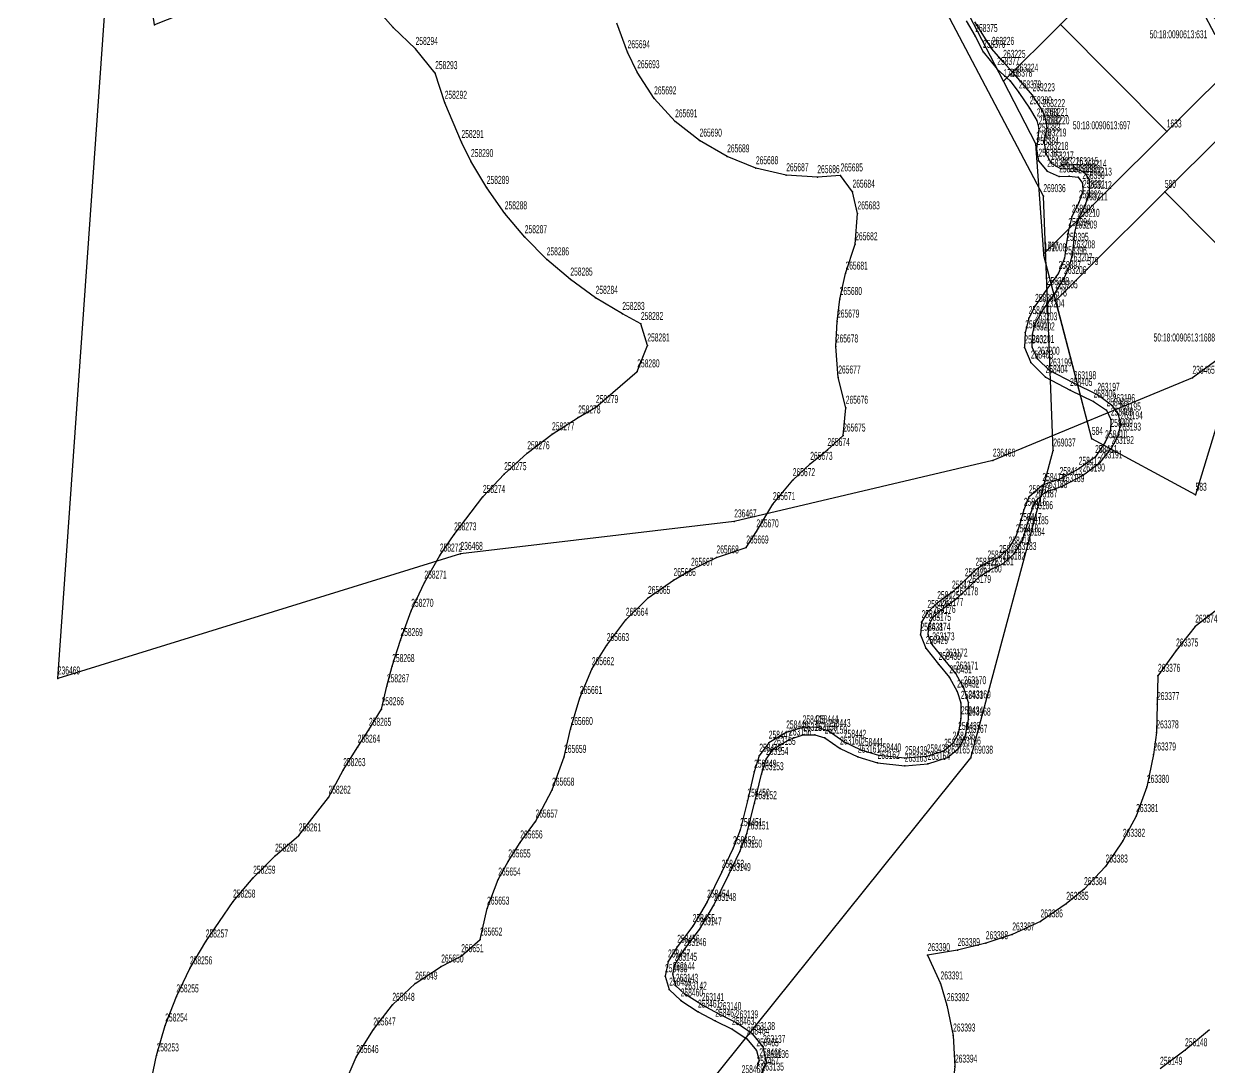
# Model space of a CAD drawing. Extents: x 1277570 to 1279623, y 422293 to 424918.
# Drawn here: x 1277575.9 to 1277890.3, y 423827.4 to 424104.3 of the extents above; entities that cross this region are included whole.
import ezdxf

# ---------------------------------------------------------------- set-up
doc = ezdxf.new("R2010")
doc.units = 0
doc.layers.get('0').update_dxf_attribs({"linetype": 'CONTINUOUS'})

msp = doc.modelspace()

# ---------------------------------------------------------------- linework, layer by layer
at = {"color": 7, "linetype": 'CONTINUOUS'}
for points in [[(1278377.630002, 424455.709999), (1278318.460001, 424445.800002), (1278278.7, 424400.540001), (1278223.980001, 424357.34), (1278102.529999, 424285.44), (1278077.809999, 424262.510001), (1278033.329999, 424230.829999), (1278019.049999, 424163.689998), (1277988.800002, 424105.67), (1277948.47, 424055.79), (1277885.839999, 424010.359999), (1277832.899998, 423988.38), (1277764.310002, 423972.239999), (1277691.700002, 423963.630002), (1277584.91, 423930.579999), (1277652.3, 424887.12)], [(1277756.040001, 423821.06), (1277827.020002, 423909.56), (1277848.929999, 423991.06), (1277846.3, 424058.550001), (1277810.369998, 424126.900001), (1277791.969998, 424121.640001), (1277779.699998, 424198.759999), (1277808.620002, 424251.340002), (1277824.05, 424331.599999), (1277850.389998, 424372.780001), (1277910.719998, 424401.980002), (1277960.999999, 424449.389999), (1278060.589998, 424498.700002), (1278152.519999, 424582.489999), (1278210.87, 424651.840002), (1278316.900001, 424668.479999), (1278486.910001, 424671.120001), (1278649.04, 424609.770001), (1278700.739999, 424613.279998), (1278794.51, 424606.269998), (1278862.869998, 424539.660002), (1278956.639999, 424520.380002)], [(1277893.860002, 424003.140001), (1277886.659999, 423979.32), (1277859.140001, 423994.140002), (1277846.449998, 424042.84), (1277846.420001, 424043.26), (1277844.330002, 424072.48), (1277835.739998, 424089.060001), (1277823.189998, 424113.260001), (1277814.699999, 424129.639998), (1277809.240001, 424138.879999), (1277787.190002, 424176.219998), (1277806.420002, 424191.439998), (1277815.100001, 424198.31), (1277832.670001, 424212.22), (1277837.990001, 424216.430002), (1277839.35, 424224.359998), (1277843.169999, 424246.760002), (1277847.39, 424271.420001), (1277852.820001, 424303.23), (1277874.739998, 424330.919998), (1277890.34, 424350.629998)], [(1277650.020001, 424119.679999), (1277610.55, 424104.039999), (1277575.86, 424338.85)], [(1277609.439999, 423822.469999), (1277611.09, 423830.57), (1277613.400001, 423838.500001), (1277616.360002, 423846.22), (1277619.949998, 423853.659999), (1277624.140002, 423860.790002), (1277631.399999, 423871.379999), (1277636.719999, 423877.709998), (1277642.540002, 423883.569999), (1277648.830001, 423888.939998), (1277656.7, 423898.959999), (1277660.599998, 423906.250002), (1277664.459999, 423912.490001), (1277667.430001, 423916.960002), (1277670.779999, 423922.420001), (1277672.190001, 423928.5), (1277673.599998, 423933.86), (1277675.780002, 423940.76), (1277678.639999, 423948.520001), (1277682.129999, 423956.009998), (1277686.229998, 423963.189998), (1277690.02, 423968.799998), (1277697.650002, 423978.739998), (1277703.29, 423984.779999), (1277709.42, 423990.329998), (1277715.979998, 423995.360002), (1277722.930002, 423999.829998), (1277727.629999, 424002.579999), (1277738.589998, 424012.050001), (1277741.259999, 424018.919999), (1277739.560001, 424024.639998), (1277734.630001, 424027.299999), (1277727.55, 424031.570002), (1277720.849999, 424036.410002), (1277714.570001, 424041.780001), (1277708.759999, 424047.650001), (1277703.449999, 424053.99), (1277698.679998, 424060.739999), (1277694.489999, 424067.860002), (1277691.970001, 424072.91), (1277687.509998, 424083.319998), (1277684.99, 424091.189998), (1277679.800002, 424097.610001), (1277673.82, 424103.310001), (1277668.330001, 424109.489999)], [(1277888.289998, 424107.980001), (1277891.789999, 424101.480002)], [(1277660.789999, 423822.54), (1277664.060002, 423830.120001), (1277668.59, 423837.450002), (1277673.640001, 423843.989999), (1277679.690001, 423849.609999), (1277686.589998, 423854.150001), (1277691.899998, 423856.889998), (1277696.900001, 423861.289998), (1277698.760002, 423869.510002), (1277701.719999, 423877.220001), (1277704.379999, 423882.029998), (1277707.559998, 423887.070001), (1277711.599999, 423892.610001), (1277715.999999, 423901.080001), (1277719.170002, 423909.779998), (1277720.890001, 423917.17), (1277723.370001, 423925.419998), (1277726.55, 423933.040002), (1277730.49, 423939.440002), (1277735.560002, 423946.139999), (1277741.439998, 423951.939999), (1277748.200002, 423956.679999), (1277752.860002, 423959.410001), (1277759.6, 423962.690002), (1277767.500001, 423965.32), (1277770.189999, 423969.620001), (1277774.569998, 423976.839998), (1277779.84, 423983.190001), (1277784.469998, 423987.52), (1277789.039998, 423991.210002), (1277793.210001, 423995.030001), (1277793.889998, 424002.409999), (1277791.899999, 424010.42), (1277791.259999, 424018.659999), (1277791.570001, 424025.270001), (1277792.28, 424031.26), (1277793.819999, 424037.99), (1277796.4, 424045.78), (1277796.999998, 424053.970001), (1277795.68, 424059.740002), (1277792.519998, 424064.049998), (1277786.350001, 424063.58), (1277778.1, 424064.09), (1277770.060001, 424065.949998), (1277762.43, 424069.1), (1277755.12, 424073.279999), (1277748.630001, 424078.389998), (1277743.060002, 424084.49), (1277738.580002, 424091.429999), (1277736.039998, 424096.730002), (1277733.189998, 424104.489998)], [(1277825.810001, 424105.030002), (1277828.239999, 424101.039998), (1277830.300001, 424096.820002), (1277834.070002, 424092.27), (1277837.450002, 424089.179999), (1277839.820001, 424086.069999), (1277842.64, 424081.860002), (1277844.56, 424078.649998), (1277845.079998, 424076.530001), (1277844.899999, 424074.64), (1277844.480001, 424071.080001), (1277844.999999, 424067.960001), (1277847.31, 424065.200001), (1277850.489999, 424063.769999), (1277853.149999, 424063.900001), (1277855.560001, 424063.58), (1277856.65, 424062.03), (1277856.789998, 424059.69), (1277855.73, 424056.900001), (1277853.859998, 424053.100001), (1277852.920001, 424049.540002), (1277852.380002, 424045.629998), (1277851.89, 424042.06), (1277850.33, 424038.16), (1277847.189999, 424033.910001), (1277844.11, 424029.430001), (1277842.409998, 424026.200002), (1277841.490002, 424022.410002), (1277841.26, 424018.399999), (1277842.989999, 424014.4), (1277846.890002, 424010.529999), (1277853.380002, 424007.120001), (1277859.610002, 424004.039999), (1277863.05, 424001.729998), (1277864.209998, 423999.27), (1277864.100002, 423996.269999), (1277862.669999, 423993.249999), (1277860.03, 423989.34), (1277855.670002, 423986.200001), (1277850.61, 423983.489998), (1277846.050001, 423981.91), (1277842.46, 423978.659998), (1277841.139998, 423975.310001), (1277839.959999, 423971.289999), (1277839.029998, 423968.279998), (1277837.090002, 423965.040001), (1277834.569999, 423962.8), (1277831.47, 423961.34), (1277828.309998, 423959.420001), (1277825.470002, 423956.619998), (1277822.060001, 423953.360001), (1277818.149998, 423950.559999), (1277815.560001, 423948.2), (1277814.000001, 423945.52), (1277813.7, 423942.179998), (1277815.120002, 423938.629999), (1277818.510002, 423934.420002), (1277821.379999, 423930.869998), (1277823.430001, 423927.100001), (1277824.41, 423924.099999), (1277824.430001, 423919.990002), (1277823.700001, 423915.860001), (1277822.250001, 423913.29), (1277819.979998, 423911.39), (1277815.36, 423909.91), (1277809.59, 423909.429998), (1277802.670002, 423910.160001), (1277797.970001, 423911.579999), (1277793.39, 423913.780001), (1277789.249999, 423916.65), (1277786.010002, 423917.629999), (1277782.459999, 423917.61), (1277778.09, 423916.239999), (1277773.469998, 423913.54), (1277770.96, 423910.08), (1277769.590001, 423905.830001), (1277767.799998, 423898.140001), (1277765.879998, 423890.329998), (1277764, 423885.54), (1277761.000001, 423879.280002), (1277757.12, 423871.36), (1277753.29, 423864.88), (1277749.200002, 423859.389998), (1277746.749998, 423855.479999), (1277745.95, 423851.57), (1277747.05, 423848.020001), (1277750.110002, 423845.140002), (1277754.700002, 423842.169999), (1277759.289998, 423839.749999), (1277763.730001, 423837.550001), (1277767.680001, 423835.009999), (1277770.179998, 423831.909998), (1277770.96, 423829.250002), (1277770.21, 423827.020001)], [(1277825.810001, 424105.030002), (1277828.239999, 424101.039998), (1277830.300001, 424096.820002), (1277834.070002, 424092.27), (1277837.450002, 424089.179999), (1277839.820001, 424086.069999), (1277842.64, 424081.860002), (1277844.56, 424078.649998), (1277845.079998, 424076.530001), (1277844.899999, 424074.64), (1277844.480001, 424071.080001), (1277844.999999, 424067.960001), (1277847.31, 424065.200001), (1277850.489999, 424063.769999), (1277853.149999, 424063.900001), (1277855.560001, 424063.58), (1277856.65, 424062.03), (1277856.789998, 424059.69), (1277855.73, 424056.900001), (1277853.859998, 424053.100001), (1277852.920001, 424049.540002), (1277852.380002, 424045.629998), (1277851.89, 424042.06), (1277850.33, 424038.16), (1277847.189999, 424033.910001), (1277844.11, 424029.430001), (1277842.409998, 424026.200002), (1277841.490002, 424022.410002), (1277841.26, 424018.399999), (1277842.989999, 424014.4), (1277846.890002, 424010.529999), (1277853.380002, 424007.120001), (1277859.610002, 424004.039999), (1277863.05, 424001.729998), (1277864.209998, 423999.27), (1277864.100002, 423996.269999), (1277862.669999, 423993.249999), (1277860.03, 423989.34), (1277855.670002, 423986.200001), (1277850.61, 423983.489998), (1277846.050001, 423981.91), (1277842.46, 423978.659998), (1277841.139998, 423975.310001), (1277839.959999, 423971.289999), (1277839.029998, 423968.279998), (1277837.090002, 423965.040001), (1277834.569999, 423962.8), (1277831.47, 423961.34), (1277828.309998, 423959.420001), (1277825.470002, 423956.619998), (1277822.060001, 423953.360001), (1277818.149998, 423950.559999), (1277815.560001, 423948.2), (1277814.000001, 423945.52), (1277813.7, 423942.179998), (1277815.120002, 423938.629999), (1277818.510002, 423934.420002), (1277821.379999, 423930.869998), (1277823.430001, 423927.100001), (1277824.41, 423924.099999), (1277824.430001, 423919.990002), (1277823.700001, 423915.860001), (1277822.250001, 423913.29), (1277819.979998, 423911.39), (1277815.36, 423909.91), (1277809.59, 423909.429998), (1277802.670002, 423910.160001), (1277797.970001, 423911.579999), (1277793.39, 423913.780001), (1277789.249999, 423916.65), (1277786.010002, 423917.629999), (1277782.459999, 423917.61), (1277778.09, 423916.239999), (1277773.469998, 423913.54), (1277770.96, 423910.08), (1277769.590001, 423905.830001), (1277767.799998, 423898.140001), (1277765.879998, 423890.329998), (1277764, 423885.54), (1277761.000001, 423879.280002), (1277757.12, 423871.36), (1277753.29, 423864.88), (1277749.200002, 423859.389998), (1277746.749998, 423855.479999), (1277745.95, 423851.57), (1277747.05, 423848.020001), (1277750.110002, 423845.140002), (1277754.700002, 423842.169999), (1277759.289998, 423839.749999), (1277763.730001, 423837.550001), (1277767.680001, 423835.009999), (1277770.179998, 423831.909998), (1277770.96, 423829.250002), (1277770.21, 423827.020001)], [(1277771.549998, 423825.47), (1277772.859999, 423828.810002), (1277771.95, 423832.810001), (1277769.199999, 423836.250002), (1277764.740001, 423839.339998), (1277760.280002, 423841.540001), (1277755.709998, 423843.960001), (1277751.120002, 423846.929999), (1277748.820001, 423849.030002), (1277747.98, 423852.140002), (1277748.53, 423854.6), (1277750.979999, 423858.509999), (1277755.069998, 423864.000001), (1277758.900002, 423870.480001), (1277762.779999, 423878.399998), (1277765.789998, 423884.660001), (1277767.66, 423889.449999), (1277769.700002, 423897.479999), (1277771.5, 423905.169999), (1277772.739998, 423909.200001), (1277774.689999, 423911.880001), (1277778.860002, 423914.359998), (1277782.590001, 423915.600001), (1277785.7, 423915.62), (1277788.309998, 423914.859999), (1277792.38, 423911.99), (1277797.089998, 423909.800001), (1277802.309998, 423908.160001), (1277809.540002, 423907.41), (1277815.63, 423907.910001), (1277820.880002, 423909.609998), (1277823.790001, 423911.970001), (1277825.540001, 423915.09), (1277826.399998, 423919.660001), (1277826.44, 423924.230002), (1277825.209998, 423927.999999), (1277823.090002, 423931.889999), (1277820.269999, 423935.32), (1277816.82, 423939.64), (1277815.73, 423942.189998), (1277815.9, 423944.75), (1277817.1, 423946.880001), (1277819.179999, 423948.780001), (1277823.090002, 423951.589999), (1277826.489998, 423954.85), (1277829.329998, 423957.649998), (1277832.490001, 423959.559998), (1277835.530002, 423961.029998), (1277838.550002, 423963.609999), (1277840.81, 423967.399999), (1277841.750001, 423970.42), (1277842.930001, 423974.430002), (1277844.11, 423977.550002), (1277846.76, 423980.019999), (1277851.260001, 423981.610002), (1277856.690002, 423984.42), (1277861.360002, 423987.899998), (1277864.389998, 423991.709998), (1277866.270001, 423995.280001), (1277866.760002, 423998.290002), (1277866.239999, 424000.620002), (1277864.7, 424002.849998), (1277860.620002, 424005.830001), (1277854.380001, 424008.909998), (1277847.890002, 424012.32), (1277844.699998, 424015.410002), (1277843.290001, 424018.520002), (1277843.400002, 424021.859999), (1277844.069998, 424024.539999), (1277845.950001, 424027.999998), (1277849.479999, 424033.030002), (1277851.8, 424036.830002), (1277853.360001, 424040.179999), (1277854.100001, 424043.629999), (1277854.64, 424048.88), (1277855.319998, 424052), (1277857.439998, 424056.349998), (1277858.510002, 424059.369999), (1277858.549999, 424062.930002), (1277857.140002, 424065.030001), (1277854.91, 424065.689998), (1277850.920002, 424065.769998), (1277848.440002, 424067.21), (1277847.03, 424069.760002), (1277846.500001, 424073.320001), (1277847.3, 424076.55), (1277846.970002, 424078.770001), (1277846.130001, 424081.100001), (1277843.439999, 424085.320002), (1277839.029998, 424090.520001), (1277835.639998, 424094.17), (1277832.639999, 424097.62), (1277828.159999, 424104.819999)], [(1277771.549998, 423825.47), (1277772.859999, 423828.810002), (1277771.95, 423832.810001), (1277769.199999, 423836.250002), (1277764.740001, 423839.339998), (1277760.280002, 423841.540001), (1277755.709998, 423843.960001), (1277751.120002, 423846.929999), (1277748.820001, 423849.030002), (1277747.98, 423852.140002), (1277748.53, 423854.6), (1277750.979999, 423858.509999), (1277755.069998, 423864.000001), (1277758.900002, 423870.480001), (1277762.779999, 423878.399998), (1277765.789998, 423884.660001), (1277767.66, 423889.449999), (1277769.700002, 423897.479999), (1277771.5, 423905.169999), (1277772.739998, 423909.200001), (1277774.689999, 423911.880001), (1277778.860002, 423914.359998), (1277782.590001, 423915.600001), (1277785.7, 423915.62), (1277788.309998, 423914.859999), (1277792.38, 423911.99), (1277797.089998, 423909.800001), (1277802.309998, 423908.160001), (1277809.540002, 423907.41), (1277815.63, 423907.910001), (1277820.880002, 423909.609998), (1277823.790001, 423911.970001), (1277825.540001, 423915.09), (1277826.399998, 423919.660001), (1277826.44, 423924.230002), (1277825.209998, 423927.999999), (1277823.090002, 423931.889999), (1277820.269999, 423935.32), (1277816.82, 423939.64), (1277815.73, 423942.189998), (1277815.9, 423944.75), (1277817.1, 423946.880001), (1277819.179999, 423948.780001), (1277823.090002, 423951.589999), (1277826.489998, 423954.85), (1277829.329998, 423957.649998), (1277832.490001, 423959.559998), (1277835.530002, 423961.029998), (1277838.550002, 423963.609999), (1277840.81, 423967.399999), (1277841.750001, 423970.42), (1277842.930001, 423974.430002), (1277844.11, 423977.550002), (1277846.76, 423980.019999), (1277851.260001, 423981.610002), (1277856.690002, 423984.42), (1277861.360002, 423987.899998), (1277864.389998, 423991.709998), (1277866.270001, 423995.280001), (1277866.760002, 423998.290002), (1277866.239999, 424000.620002), (1277864.7, 424002.849998), (1277860.620002, 424005.830001), (1277854.380001, 424008.909998), (1277847.890002, 424012.32), (1277844.699998, 424015.410002), (1277843.290001, 424018.520002), (1277843.400002, 424021.859999), (1277844.069998, 424024.539999), (1277845.950001, 424027.999998), (1277849.479999, 424033.030002), (1277851.8, 424036.830002), (1277853.360001, 424040.179999), (1277854.100001, 424043.629999), (1277854.64, 424048.88), (1277855.319998, 424052), (1277857.439998, 424056.349998), (1277858.510002, 424059.369999), (1277858.549999, 424062.930002), (1277857.140002, 424065.030001), (1277854.91, 424065.689998), (1277850.920002, 424065.769998), (1277848.440002, 424067.21), (1277847.03, 424069.760002), (1277846.500001, 424073.320001), (1277847.3, 424076.55), (1277846.970002, 424078.770001), (1277846.130001, 424081.100001), (1277843.439999, 424085.320002), (1277839.029998, 424090.520001), (1277835.639998, 424094.17), (1277832.639999, 424097.62), (1277828.159999, 424104.819999)], [(1277894.840001, 423950.760002), (1277886.569999, 423944.329999), (1277881.490002, 423938), (1277876.69, 423931.279999), (1277876.440001, 423923.790002), (1277876.280002, 423916.270002), (1277875.540002, 423910.410001), (1277873.749999, 423901.819998), (1277870.899999, 423894.060002), (1277867.400002, 423887.510001), (1277862.78, 423880.670002), (1277857.089999, 423874.679998), (1277852.370001, 423870.779999), (1277845.549999, 423866.119999), (1277838.06, 423862.649999), (1277831.030001, 423860.339998), (1277823.549998, 423858.540002), (1277815.609999, 423857.180001), (1277819.030001, 423849.660001), (1277820.700002, 423843.899999), (1277822.359998, 423835.84), (1277822.849999, 423827.589998), (1277821.960001, 423819.379998)], [(1277890.399999, 423837.380001), (1277883.870002, 423831.940001), (1277877.24, 423827.010001)]]:
    msp.add_lwpolyline(points, dxfattribs=at)
for points in [[(1277823.189998, 424113.260001), (1277853.859998, 424143.789999), (1277872.2, 424125.360001), (1277850.800001, 424104.059998), (1277835.739998, 424089.060001)], [(1277850.800001, 424104.059998), (1277872.2, 424125.360001), (1277900.420001, 424097.02), (1277879.020002, 424075.709998)], [(1277835.739998, 424089.060001), (1277850.800001, 424104.059998), (1277879.020002, 424075.709998), (1277846.420001, 424043.26), (1277844.330002, 424072.48)], [(1277878.499999, 424059.670001), (1277908.19, 424089.220001), (1277928.250001, 424069.070002), (1277914.180002, 424070.349998), (1277903.389998, 424034.670002)], [(1277849.569999, 424030.870002), (1277857.950001, 424039.21), (1277878.499999, 424059.670001), (1277903.389998, 424034.670002), (1277893.860002, 424003.140001), (1277886.659999, 423979.32), (1277859.140001, 423994.140002)]]:
    msp.add_lwpolyline(points, close=True, dxfattribs=at)
at = {"color": 7}
for p in [(1277610.55, 424104.039999), (1277850.800001, 424104.059998), (1277673.82, 424103.310001), (1277828.239999, 424101.039998), (1277679.800002, 424097.610001), (1277832.639999, 424097.62), (1277736.039998, 424096.730002), (1277830.300001, 424096.820002), (1277835.639998, 424094.17), (1277684.99, 424091.189998), (1277738.580002, 424091.429999), (1277834.070002, 424092.27), (1277835.739998, 424089.060001), (1277837.450002, 424089.179999), (1277839.029998, 424090.520001), (1277839.820001, 424086.069999), (1277843.439999, 424085.320002), (1277687.509998, 424083.319998), (1277743.060002, 424084.49), (1277842.64, 424081.860002), (1277748.630001, 424078.389998), (1277844.56, 424078.649998), (1277846.130001, 424081.100001), (1277846.970002, 424078.770001), (1277845.079998, 424076.530001), (1277847.3, 424076.55), (1277879.020002, 424075.709998), (1277691.970001, 424072.91), (1277755.12, 424073.279999), (1277844.330002, 424072.48), (1277844.899999, 424074.64), (1277846.500001, 424073.320001), (1277762.43, 424069.1), (1277844.480001, 424071.080001), (1277847.03, 424069.760002), (1277694.489999, 424067.860002), (1277770.060001, 424065.949998), (1277844.999999, 424067.960001), (1277848.440002, 424067.21), (1277778.1, 424064.09), (1277786.350001, 424063.58), (1277792.519998, 424064.049998), (1277847.31, 424065.200001), (1277850.489999, 424063.769999), (1277850.920002, 424065.769998), (1277853.149999, 424063.900001), (1277854.91, 424065.689998), (1277855.560001, 424063.58), (1277857.140002, 424065.030001), (1277858.549999, 424062.930002), (1277698.679998, 424060.739999), (1277795.68, 424059.740002), (1277856.65, 424062.03), (1277856.789998, 424059.69), (1277878.499999, 424059.670001), (1277846.3, 424058.550001), (1277855.73, 424056.900001), (1277857.439998, 424056.349998), (1277858.510002, 424059.369999), (1277703.449999, 424053.99), (1277796.999998, 424053.970001), (1277853.859998, 424053.100001), (1277855.319998, 424052), (1277708.759999, 424047.650001), (1277852.920001, 424049.540002), (1277854.64, 424048.88), (1277796.4, 424045.78), (1277852.380002, 424045.629998), (1277714.570001, 424041.780001), (1277846.420001, 424043.26), (1277846.449998, 424042.84), (1277851.89, 424042.06), (1277854.100001, 424043.629999), (1277793.819999, 424037.99), (1277850.33, 424038.16), (1277853.360001, 424040.179999), (1277857.950001, 424039.21), (1277720.849999, 424036.410002), (1277851.8, 424036.830002), (1277727.55, 424031.570002), (1277792.28, 424031.26), (1277847.189999, 424033.910001), (1277849.479999, 424033.030002), (1277844.11, 424029.430001), (1277849.569999, 424030.870002), (1277734.630001, 424027.299999), (1277791.570001, 424025.270001), (1277842.409998, 424026.200002), (1277845.950001, 424027.999998), (1277739.560001, 424024.639998), (1277841.490002, 424022.410002), (1277843.400002, 424021.859999), (1277844.069998, 424024.539999), (1277741.259999, 424018.919999), (1277791.259999, 424018.659999), (1277841.26, 424018.399999), (1277843.290001, 424018.520002), (1277842.989999, 424014.4), (1277844.699998, 424015.410002), (1277847.890002, 424012.32), (1277738.589998, 424012.050001), (1277791.899999, 424010.42), (1277846.890002, 424010.529999), (1277885.839999, 424010.359999), (1277853.380002, 424007.120001), (1277854.380001, 424008.909998), (1277859.610002, 424004.039999), (1277860.620002, 424005.830001), (1277722.930002, 423999.829998), (1277727.629999, 424002.579999), (1277793.889998, 424002.409999), (1277863.05, 424001.729998), (1277864.7, 424002.849998), (1277866.239999, 424000.620002), (1277864.209998, 423999.27), (1277866.760002, 423998.290002), (1277715.979998, 423995.360002), (1277793.210001, 423995.030001), (1277859.140001, 423994.140002), (1277864.100002, 423996.269999), (1277866.270001, 423995.280001), (1277709.42, 423990.329998), (1277789.039998, 423991.210002), (1277848.929999, 423991.06), (1277862.669999, 423993.249999), (1277864.389998, 423991.709998), (1277784.469998, 423987.52), (1277832.899998, 423988.38), (1277860.03, 423989.34), (1277861.360002, 423987.899998), (1277703.29, 423984.779999), (1277855.670002, 423986.200001), (1277856.690002, 423984.42), (1277779.84, 423983.190001), (1277846.050001, 423981.91), (1277850.61, 423983.489998), (1277851.260001, 423981.610002), (1277697.650002, 423978.739998), (1277842.46, 423978.659998), (1277846.76, 423980.019999), (1277886.659999, 423979.32), (1277774.569998, 423976.839998), (1277841.139998, 423975.310001), (1277844.11, 423977.550002), (1277764.310002, 423972.239999), (1277842.930001, 423974.430002), (1277690.02, 423968.799998), (1277770.189999, 423969.620001), (1277839.959999, 423971.289999), (1277841.750001, 423970.42), (1277767.500001, 423965.32), (1277839.029998, 423968.279998), (1277840.81, 423967.399999), (1277686.229998, 423963.189998), (1277691.700002, 423963.630002), (1277759.6, 423962.690002), (1277834.569999, 423962.8), (1277837.090002, 423965.040001), (1277838.550002, 423963.609999), (1277752.860002, 423959.410001), (1277828.309998, 423959.420001), (1277831.47, 423961.34), (1277832.490001, 423959.559998), (1277835.530002, 423961.029998), (1277682.129999, 423956.009998), (1277748.200002, 423956.679999), (1277825.470002, 423956.619998), (1277829.329998, 423957.649998), (1277822.060001, 423953.360001), (1277826.489998, 423954.85), (1277741.439998, 423951.939999), (1277818.149998, 423950.559999), (1277823.090002, 423951.589999), (1277678.639999, 423948.520001), (1277815.560001, 423948.2), (1277817.1, 423946.880001), (1277819.179999, 423948.780001), (1277735.560002, 423946.139999), (1277814.000001, 423945.52), (1277815.9, 423944.75), (1277886.569999, 423944.329999), (1277675.780002, 423940.76), (1277813.7, 423942.179998), (1277815.73, 423942.189998), (1277730.49, 423939.440002), (1277815.120002, 423938.629999), (1277816.82, 423939.64), (1277881.490002, 423938), (1277673.599998, 423933.86), (1277818.510002, 423934.420002), (1277820.269999, 423935.32), (1277584.91, 423930.579999), (1277726.55, 423933.040002), (1277821.379999, 423930.869998), (1277823.090002, 423931.889999), (1277876.69, 423931.279999), (1277672.190001, 423928.5), (1277825.209998, 423927.999999), (1277723.370001, 423925.419998), (1277823.430001, 423927.100001), (1277670.779999, 423922.420001), (1277824.41, 423924.099999), (1277826.44, 423924.230002), (1277876.440001, 423923.790002), (1277824.430001, 423919.990002), (1277826.399998, 423919.660001), (1277667.430001, 423916.960002), (1277720.890001, 423917.17), (1277778.09, 423916.239999), (1277782.459999, 423917.61), (1277782.590001, 423915.600001), (1277785.7, 423915.62), (1277786.010002, 423917.629999), (1277788.309998, 423914.859999), (1277789.249999, 423916.65), (1277823.700001, 423915.860001), (1277825.540001, 423915.09), (1277876.280002, 423916.270002), (1277664.459999, 423912.490001), (1277773.469998, 423913.54), (1277774.689999, 423911.880001), (1277778.860002, 423914.359998), (1277792.38, 423911.99), (1277793.39, 423913.780001), (1277822.250001, 423913.29), (1277823.790001, 423911.970001), (1277719.170002, 423909.779998), (1277770.96, 423910.08), (1277772.739998, 423909.200001), (1277797.089998, 423909.800001), (1277797.970001, 423911.579999), (1277802.670002, 423910.160001), (1277809.59, 423909.429998), (1277815.36, 423909.91), (1277819.979998, 423911.39), (1277820.880002, 423909.609998), (1277827.020002, 423909.56), (1277875.540002, 423910.410001), (1277660.599998, 423906.250002), (1277769.590001, 423905.830001), (1277802.309998, 423908.160001), (1277809.540002, 423907.41), (1277815.63, 423907.910001), (1277771.5, 423905.169999), (1277715.999999, 423901.080001), (1277873.749999, 423901.819998), (1277656.7, 423898.959999), (1277767.799998, 423898.140001), (1277769.700002, 423897.479999), (1277870.899999, 423894.060002), (1277711.599999, 423892.610001), (1277765.879998, 423890.329998), (1277648.830001, 423888.939998), (1277707.559998, 423887.070001), (1277767.66, 423889.449999), (1277867.400002, 423887.510001), (1277642.540002, 423883.569999), (1277764, 423885.54), (1277765.789998, 423884.660001), (1277704.379999, 423882.029998), (1277862.78, 423880.670002), (1277636.719999, 423877.709998), (1277701.719999, 423877.220001), (1277761.000001, 423879.280002), (1277762.779999, 423878.399998), (1277857.089999, 423874.679998), (1277631.399999, 423871.379999), (1277757.12, 423871.36), (1277698.760002, 423869.510002), (1277758.900002, 423870.480001), (1277852.370001, 423870.779999), (1277753.29, 423864.88), (1277845.549999, 423866.119999), (1277755.069998, 423864.000001), (1277838.06, 423862.649999), (1277624.140002, 423860.790002), (1277696.900001, 423861.289998), (1277749.200002, 423859.389998), (1277750.979999, 423858.509999), (1277823.549998, 423858.540002), (1277831.030001, 423860.339998), (1277691.899998, 423856.889998), (1277746.749998, 423855.479999), (1277815.609999, 423857.180001), (1277619.949998, 423853.659999), (1277686.589998, 423854.150001), (1277747.98, 423852.140002), (1277748.53, 423854.6), (1277679.690001, 423849.609999), (1277745.95, 423851.57), (1277748.820001, 423849.030002), (1277819.030001, 423849.660001), (1277616.360002, 423846.22), (1277747.05, 423848.020001), (1277751.120002, 423846.929999), (1277673.640001, 423843.989999), (1277750.110002, 423845.140002), (1277755.709998, 423843.960001), (1277820.700002, 423843.899999), (1277754.700002, 423842.169999), (1277759.289998, 423839.749999), (1277760.280002, 423841.540001), (1277613.400001, 423838.500001), (1277668.59, 423837.450002), (1277763.730001, 423837.550001), (1277764.740001, 423839.339998), (1277769.199999, 423836.250002), (1277767.680001, 423835.009999), (1277822.359998, 423835.84), (1277611.09, 423830.57), (1277664.060002, 423830.120001), (1277770.179998, 423831.909998), (1277771.95, 423832.810001), (1277883.870002, 423831.940001), (1277770.96, 423829.250002), (1277772.859999, 423828.810002), (1277822.849999, 423827.589998)]:
    msp.add_point(p, dxfattribs=at)

# ---------------------------------------------------------------- texts
at = {"color": 7, "width": 0.5}
for s, height, p in [('258375', 2.122557, (1277828.239999, 424102.112443)), ('258294', 2.122557, (1277679.800002, 424098.682441)), ('263226', 2.122557, (1277832.639999, 424098.692441)), ('50:18:0090613:631', 2.122561, (1277874.485233, 424100.439075)), ('265694', 2.122557, (1277736.039998, 424097.802442)), ('258376', 2.122557, (1277830.300001, 424097.892442)), ('263225', 2.122557, (1277835.639998, 424095.24244)), ('258293', 2.122557, (1277684.99, 424092.262443)), ('265693', 2.122561, (1277738.580002, 424092.50244)), ('258377', 2.122557, (1277834.070002, 424093.34244)), ('1743', 2.122557, (1277835.739998, 424090.132441)), ('258378', 2.122561, (1277837.450002, 424090.25244)), ('263224', 2.122557, (1277839.029998, 424091.592442)), ('258379', 2.122561, (1277839.820001, 424087.14244)), ('263223', 2.122557, (1277843.439999, 424086.392442)), ('258292', 2.122557, (1277687.509998, 424084.392443)), ('265692', 2.122557, (1277743.060002, 424085.56244)), ('258380', 2.122557, (1277842.64, 424082.932442)), ('265691', 2.122557, (1277748.630001, 424079.462443)), ('258381', 2.122557, (1277844.56, 424079.722443)), ('263222', 2.122557, (1277846.130001, 424082.172442)), ('263221', 2.122557, (1277846.970002, 424079.842441)), ('258382', 2.122557, (1277845.079998, 424077.602441)), ('263220', 2.122561, (1277847.3, 424077.622441)), ('50:18:0090613:697', 2.122557, (1277854.114905, 424076.306354)), ('1633', 2.122557, (1277879.020002, 424076.782443)), ('258291', 2.122557, (1277691.970001, 424073.98244)), ('265690', 2.122561, (1277755.12, 424074.35244)), ('1798', 2.122557, (1277844.330002, 424073.55244)), ('258383', 2.122557, (1277844.899999, 424075.71244)), ('263219', 2.122557, (1277846.500001, 424074.392442)), ('265689', 2.122557, (1277762.43, 424070.172441)), ('258384', 2.122557, (1277844.480001, 424072.152441)), ('263218', 2.122557, (1277847.03, 424070.832443)), ('258290', 2.122557, (1277694.489999, 424068.932442)), ('265688', 2.122557, (1277770.060001, 424067.022443)), ('258385', 2.122557, (1277844.999999, 424069.032442)), ('263217', 2.122557, (1277848.440002, 424068.28244)), ('263216', 2.122557, (1277850.920002, 424066.842443)), ('263215', 2.122557, (1277854.91, 424066.762443)), ('265687', 2.122557, (1277778.1, 424065.162441)), ('265686', 2.122557, (1277786.350001, 424064.65244)), ('265685', 2.122557, (1277792.519998, 424065.122443)), ('258386', 2.122557, (1277847.31, 424066.272441)), ('258387', 2.122561, (1277850.489999, 424064.84244)), ('258388', 2.122557, (1277853.149999, 424064.972442)), ('258389', 2.122557, (1277855.560001, 424064.65244)), ('263214', 2.122557, (1277857.140002, 424066.102441)), ('263213', 2.122557, (1277858.549999, 424064.002443)), ('258289', 2.122561, (1277698.679998, 424061.812441)), ('265684', 2.122557, (1277795.68, 424060.812442)), ('258390', 2.122561, (1277856.65, 424063.102441)), ('258391', 2.122557, (1277856.789998, 424060.76244)), ('580', 2.122557, (1277878.499999, 424060.742441)), ('269036', 2.122557, (1277846.3, 424059.622441)), ('258392', 2.122557, (1277855.73, 424057.972442)), ('263211', 2.122557, (1277857.439998, 424057.422443)), ('263212', 2.122561, (1277858.510002, 424060.44244)), ('258288', 2.122561, (1277703.449999, 424055.062441)), ('265683', 2.122557, (1277796.999998, 424055.042441)), ('258393', 2.122557, (1277853.859998, 424054.172441)), ('263210', 2.122557, (1277855.319998, 424053.07244)), ('258287', 2.122557, (1277708.759999, 424048.722442)), ('258394', 2.122557, (1277852.920001, 424050.612442)), ('263209', 2.122557, (1277854.64, 424049.952441)), ('265682', 2.122561, (1277796.4, 424046.852441)), ('258395', 2.122561, (1277852.380002, 424046.70244)), ('258286', 2.122557, (1277714.570001, 424042.852441)), ('1797', 2.122557, (1277846.420001, 424044.332441)), ('101008', 2.122561, (1277846.449998, 424043.912441)), ('258396', 2.122557, (1277851.89, 424043.13244)), ('263208', 2.122561, (1277854.100001, 424044.702441)), ('265681', 2.122557, (1277793.819999, 424039.062441)), ('258397', 2.122557, (1277850.33, 424039.232441)), ('263207', 2.122561, (1277853.360001, 424041.25244)), ('579', 2.122561, (1277857.950001, 424040.282441)), ('258285', 2.122557, (1277720.849999, 424037.482442)), ('263206', 2.122557, (1277851.8, 424037.902443)), ('258284', 2.122557, (1277727.55, 424032.642442)), ('265680', 2.122561, (1277792.28, 424032.332441)), ('258398', 2.122557, (1277847.189999, 424034.982442)), ('263205', 2.122557, (1277849.479999, 424034.102442)), ('258399', 2.122557, (1277844.11, 424030.502441)), ('263204', 2.122561, (1277845.950001, 424029.07244)), ('578', 2.122557, (1277849.569999, 424031.942442)), ('258283', 2.122561, (1277734.630001, 424028.37244)), ('265679', 2.122557, (1277791.570001, 424026.342441)), ('258400', 2.122557, (1277842.409998, 424027.272443)), ('258282', 2.122557, (1277739.560001, 424025.712443)), ('258401', 2.122557, (1277841.490002, 424023.482442)), ('263202', 2.122561, (1277843.400002, 424022.93244)), ('263203', 2.122561, (1277844.069998, 424025.61244)), ('258281', 2.122561, (1277741.259999, 424019.99244)), ('265678', 2.122561, (1277791.259999, 424019.73244)), ('50:18:0090613:1688', 2.122557, (1277875.545433, 424019.990982)), ('258402', 2.122561, (1277841.26, 424019.47244)), ('263201', 2.122557, (1277843.290001, 424019.592442)), ('263200', 2.122557, (1277844.699998, 424016.482442)), ('258403', 2.122557, (1277842.989999, 424015.47244)), ('263199', 2.122557, (1277847.890002, 424013.392441)), ('258280', 2.122557, (1277738.589998, 424013.122441)), ('265677', 2.122557, (1277791.899999, 424011.492441)), ('258404', 2.122561, (1277846.890002, 424011.602441)), ('236465', 2.122561, (1277885.839999, 424011.43244)), ('258405', 2.122557, (1277853.380002, 424008.192442)), ('263198', 2.122557, (1277854.380001, 424009.982443)), ('258406', 2.122561, (1277859.610002, 424005.112441)), ('263197', 2.122557, (1277860.620002, 424006.902441)), ('263196', 2.122561, (1277864.7, 424003.92244)), ('258278', 2.122557, (1277722.930002, 424000.902443)), ('258279', 2.122561, (1277727.629999, 424003.65244)), ('265676', 2.122561, (1277793.889998, 424003.48244)), ('258407', 2.122557, (1277863.05, 424002.802443)), ('263195', 2.122557, (1277866.239999, 424001.692442)), ('258408', 2.122557, (1277864.209998, 424000.342441)), ('263194', 2.122557, (1277866.760002, 423999.362442)), ('258277', 2.122557, (1277715.979998, 423996.432442)), ('265675', 2.122557, (1277793.210001, 423996.102441)), ('584', 2.122557, (1277859.140001, 423995.212442)), ('258409', 2.122561, (1277864.100002, 423997.342441)), ('263193', 2.122557, (1277866.270001, 423996.352441)), ('258276', 2.122557, (1277709.42, 423991.402443)), ('265674', 2.122557, (1277789.039998, 423992.282442)), ('269037', 2.122557, (1277848.929999, 423992.132441)), ('258410', 2.122561, (1277862.669999, 423994.32244)), ('263192', 2.122557, (1277864.389998, 423992.782443)), ('265673', 2.122557, (1277784.469998, 423988.59244)), ('236466', 2.122557, (1277832.899998, 423989.452441)), ('258411', 2.122557, (1277860.03, 423990.41244)), ('263191', 2.122561, (1277861.360002, 423988.97244)), ('258275', 2.122561, (1277703.29, 423985.85244)), ('258412', 2.122557, (1277855.670002, 423987.272442)), ('263190', 2.122561, (1277856.690002, 423985.492441)), ('265672', 2.122557, (1277779.84, 423984.262441)), ('258414', 2.122561, (1277846.050001, 423982.982441)), ('258413', 2.122561, (1277850.61, 423984.56244)), ('263189', 2.122557, (1277851.260001, 423982.682442)), ('258274', 2.122557, (1277697.650002, 423979.812443)), ('258415', 2.122557, (1277842.46, 423979.732443)), ('263188', 2.122561, (1277846.76, 423981.092441)), ('583', 2.122561, (1277886.659999, 423980.392441)), ('265671', 2.122557, (1277774.569998, 423977.912443)), ('258416', 2.122557, (1277841.139998, 423976.382442)), ('263187', 2.122557, (1277844.11, 423978.622442)), ('236467', 2.122561, (1277764.310002, 423973.312441)), ('263186', 2.122557, (1277842.930001, 423975.502443)), ('258273', 2.122561, (1277690.02, 423969.87244)), ('265670', 2.122557, (1277770.189999, 423970.692441)), ('258418', 2.122561, (1277839.029998, 423969.35244)), ('258417', 2.122561, (1277839.959999, 423972.362441)), ('263185', 2.122561, (1277841.750001, 423971.492441)), ('265669', 2.122561, (1277767.500001, 423966.392441)), ('263184', 2.122561, (1277840.81, 423968.472441)), ('258272', 2.122557, (1277686.229998, 423964.262443)), ('236468', 2.122557, (1277691.700002, 423964.702442)), ('265668', 2.122557, (1277759.6, 423963.762442)), ('258420', 2.122557, (1277834.569999, 423963.872441)), ('258419', 2.122557, (1277837.090002, 423966.112441)), ('263183', 2.122561, (1277838.550002, 423964.68244)), ('265667', 2.122557, (1277752.860002, 423960.482442)), ('258422', 2.122557, (1277828.309998, 423960.492441)), ('258421', 2.122557, (1277831.47, 423962.41244)), ('263181', 2.122557, (1277832.490001, 423960.632443)), ('263182', 2.122557, (1277835.530002, 423962.102443)), ('258271', 2.122557, (1277682.129999, 423957.082443)), ('265666', 2.122561, (1277748.200002, 423957.752441)), ('258423', 2.122557, (1277825.470002, 423957.692443)), ('263180', 2.122561, (1277829.329998, 423958.72244)), ('258424', 2.122557, (1277822.060001, 423954.432442)), ('263179', 2.122557, (1277826.489998, 423955.922441)), ('265665', 2.122561, (1277741.439998, 423953.01244)), ('258425', 2.122561, (1277818.149998, 423951.63244)), ('263178', 2.122561, (1277823.090002, 423952.66244)), ('258270', 2.122557, (1277678.639999, 423949.592442)), ('258426', 2.122557, (1277815.560001, 423949.27244)), ('263176', 2.122557, (1277817.1, 423947.952442)), ('263177', 2.122557, (1277819.179999, 423949.852442)), ('265664', 2.122561, (1277735.560002, 423947.212441)), ('258427', 2.122557, (1277814.000001, 423946.59244)), ('263175', 2.122561, (1277815.9, 423945.822441)), ('263374', 2.122561, (1277886.569999, 423945.40244)), ('258269', 2.122557, (1277675.780002, 423941.832441)), ('258428', 2.122561, (1277813.7, 423943.25244)), ('263174', 2.122557, (1277815.73, 423943.262443)), ('265663', 2.122557, (1277730.49, 423940.512442)), ('258429', 2.122561, (1277815.120002, 423939.70244)), ('263173', 2.122557, (1277816.82, 423940.712441)), ('263375', 2.122557, (1277881.490002, 423939.07244)), ('258268', 2.122561, (1277673.599998, 423934.932441)), ('258430', 2.122557, (1277818.510002, 423935.492442)), ('263172', 2.122557, (1277820.269999, 423936.39244)), ('236469', 2.122561, (1277584.91, 423931.652441)), ('265662', 2.122557, (1277726.55, 423934.112442)), ('258431', 2.122557, (1277821.379999, 423931.942443)), ('263171', 2.122561, (1277823.090002, 423932.96244)), ('263376', 2.122561, (1277876.69, 423932.35244)), ('258267', 2.122561, (1277672.190001, 423929.572441)), ('263170', 2.122561, (1277825.209998, 423929.07244)), ('265661', 2.122557, (1277723.370001, 423926.492443)), ('258432', 2.122557, (1277823.430001, 423928.172441)), ('263169', 2.122557, (1277826.44, 423925.302442)), ('258266', 2.122557, (1277670.779999, 423923.492442)), ('258433', 2.122561, (1277824.41, 423925.172441)), ('263377', 2.122557, (1277876.440001, 423924.862442)), ('258434', 2.122557, (1277824.430001, 423921.062442)), ('263168', 2.122557, (1277826.399998, 423920.732441)), ('258265', 2.122557, (1277667.430001, 423918.032443)), ('265660', 2.122557, (1277720.890001, 423918.24244)), ('258446', 2.122561, (1277778.09, 423917.312441)), ('258445', 2.122561, (1277782.459999, 423918.682441)), ('263157', 2.122557, (1277782.590001, 423916.672441)), ('263158', 2.122557, (1277785.7, 423916.69244)), ('258444', 2.122561, (1277786.010002, 423918.70244)), ('263159', 2.122561, (1277788.309998, 423915.93244)), ('258443', 2.122557, (1277789.249999, 423917.722441)), ('258435', 2.122557, (1277823.700001, 423916.932441)), ('263167', 2.122557, (1277825.540001, 423916.162441)), ('263378', 2.122557, (1277876.280002, 423917.342442)), ('258264', 2.122557, (1277664.459999, 423913.562441)), ('258447', 2.122557, (1277773.469998, 423914.61244)), ('263155', 2.122557, (1277774.689999, 423912.952441)), ('263156', 2.122557, (1277778.860002, 423915.432443)), ('263160', 2.122557, (1277792.38, 423913.06244)), ('258442', 2.122557, (1277793.39, 423914.852442)), ('258436', 2.122561, (1277822.250001, 423914.362441)), ('263166', 2.122557, (1277823.790001, 423913.042441)), ('265659', 2.122557, (1277719.170002, 423910.852443)), ('258448', 2.122557, (1277770.96, 423911.152441)), ('263154', 2.122557, (1277772.739998, 423910.272442)), ('263161', 2.122557, (1277797.089998, 423910.872442)), ('258441', 2.122561, (1277797.970001, 423912.65244)), ('258440', 2.122557, (1277802.670002, 423911.232441)), ('258439', 2.122557, (1277809.59, 423910.502443)), ('258438', 2.122557, (1277815.36, 423910.98244)), ('258437', 2.122561, (1277819.979998, 423912.462441)), ('263165', 2.122557, (1277820.880002, 423910.682443)), ('269038', 2.122557, (1277827.020002, 423910.632441)), ('263379', 2.122557, (1277875.540002, 423911.482442)), ('258263', 2.122557, (1277660.599998, 423907.322442)), ('258449', 2.122557, (1277769.590001, 423906.902441)), ('263162', 2.122557, (1277802.309998, 423909.232442)), ('263163', 2.122557, (1277809.540002, 423908.48244)), ('263164', 2.122557, (1277815.63, 423908.982441)), ('263153', 2.122561, (1277771.5, 423906.242441)), ('265658', 2.122557, (1277715.999999, 423902.152441)), ('263380', 2.122561, (1277873.749999, 423902.89244)), ('258262', 2.122561, (1277656.7, 423900.03244)), ('258450', 2.122557, (1277767.799998, 423899.212441)), ('263152', 2.122561, (1277769.700002, 423898.552441)), ('263381', 2.122557, (1277870.899999, 423895.132442)), ('265657', 2.122557, (1277711.599999, 423893.682441)), ('258451', 2.122557, (1277765.879998, 423891.402443)), ('258261', 2.122561, (1277648.830001, 423890.01244)), ('265656', 2.122557, (1277707.559998, 423888.142442)), ('263151', 2.122561, (1277767.66, 423890.52244)), ('263382', 2.122557, (1277867.400002, 423888.582441)), ('258260', 2.122561, (1277642.540002, 423884.642441)), ('258452', 2.122557, (1277764, 423886.61244)), ('263150', 2.122557, (1277765.789998, 423885.732441)), ('265655', 2.122557, (1277704.379999, 423883.102443)), ('263383', 2.122557, (1277862.78, 423881.742442)), ('258259', 2.122557, (1277636.719999, 423878.782443)), ('265654', 2.122557, (1277701.719999, 423878.292442)), ('258453', 2.122557, (1277761.000001, 423880.352442)), ('263149', 2.122557, (1277762.779999, 423879.472443)), ('263384', 2.122561, (1277857.089999, 423875.75244)), ('258258', 2.122561, (1277631.399999, 423872.452441)), ('258454', 2.122557, (1277757.12, 423872.432441)), ('263385', 2.122561, (1277852.370001, 423871.852441)), ('265653', 2.122557, (1277698.760002, 423870.582443)), ('263148', 2.122557, (1277758.900002, 423871.552442)), ('258455', 2.122557, (1277753.29, 423865.952441)), ('263386', 2.122561, (1277845.549999, 423867.19244)), ('263147', 2.122557, (1277755.069998, 423865.072441)), ('263387', 2.122561, (1277838.06, 423863.722441)), ('258257', 2.122557, (1277624.140002, 423861.862442)), ('265652', 2.122557, (1277696.900001, 423862.362443)), ('258456', 2.122557, (1277749.200002, 423860.462443)), ('263146', 2.122561, (1277750.979999, 423859.58244)), ('263389', 2.122557, (1277823.549998, 423859.612442)), ('263388', 2.122557, (1277831.030001, 423861.412443)), ('265651', 2.122557, (1277691.899998, 423857.962443)), ('258457', 2.122561, (1277746.749998, 423856.552441)), ('263390', 2.122557, (1277815.609999, 423858.252441)), ('258256', 2.122561, (1277619.949998, 423854.732441)), ('265650', 2.122557, (1277686.589998, 423855.222441)), ('263144', 2.122557, (1277747.98, 423853.212443)), ('263145', 2.122557, (1277748.53, 423855.67244)), ('265649', 2.122561, (1277679.690001, 423850.68244)), ('258458', 2.122557, (1277745.95, 423852.642441)), ('263143', 2.122557, (1277748.820001, 423850.102442)), ('263391', 2.122557, (1277819.030001, 423850.732441)), ('258255', 2.122557, (1277616.360002, 423847.29244)), ('258459', 2.122557, (1277747.05, 423849.092441)), ('263142', 2.122561, (1277751.120002, 423848.00244)), ('265648', 2.122561, (1277673.640001, 423845.06244)), ('258460', 2.122557, (1277750.110002, 423846.212443)), ('263141', 2.122557, (1277755.709998, 423845.032441)), ('263392', 2.122561, (1277820.700002, 423844.972441)), ('258461', 2.122561, (1277754.700002, 423843.242441)), ('258462', 2.122561, (1277759.289998, 423840.822441)), ('263140', 2.122557, (1277760.280002, 423842.612441)), ('263139', 2.122557, (1277764.740001, 423840.412443)), ('258254', 2.122557, (1277613.400001, 423839.572442)), ('265647', 2.122557, (1277668.59, 423838.522442)), ('258463', 2.122557, (1277763.730001, 423838.622442)), ('263138', 2.122557, (1277769.199999, 423837.322442)), ('258464', 2.122561, (1277767.680001, 423836.08244)), ('263393', 2.122557, (1277822.359998, 423836.912441)), ('258253', 2.122557, (1277611.09, 423831.642441)), ('265646', 2.122557, (1277664.060002, 423831.192442)), ('258465', 2.122557, (1277770.179998, 423832.982443)), ('263137', 2.122557, (1277771.95, 423833.882441)), ('256148', 2.122557, (1277883.870002, 423833.012441)), ('258467', 2.122557, (1277770.21, 423828.092441)), ('258466', 2.122557, (1277770.96, 423830.322442)), ('263136', 2.122557, (1277772.859999, 423829.882442)), ('263394', 2.122557, (1277822.849999, 423828.662443)), ('256149', 2.122557, (1277877.24, 423828.082441)), ('258468', 2.122557, (1277766.29, 423825.842441)), ('263135', 2.122557, (1277771.549998, 423826.542441))]:
    msp.add_text(s, height=height, dxfattribs=at).set_placement(p)

doc.saveas('drawing.dxf')
